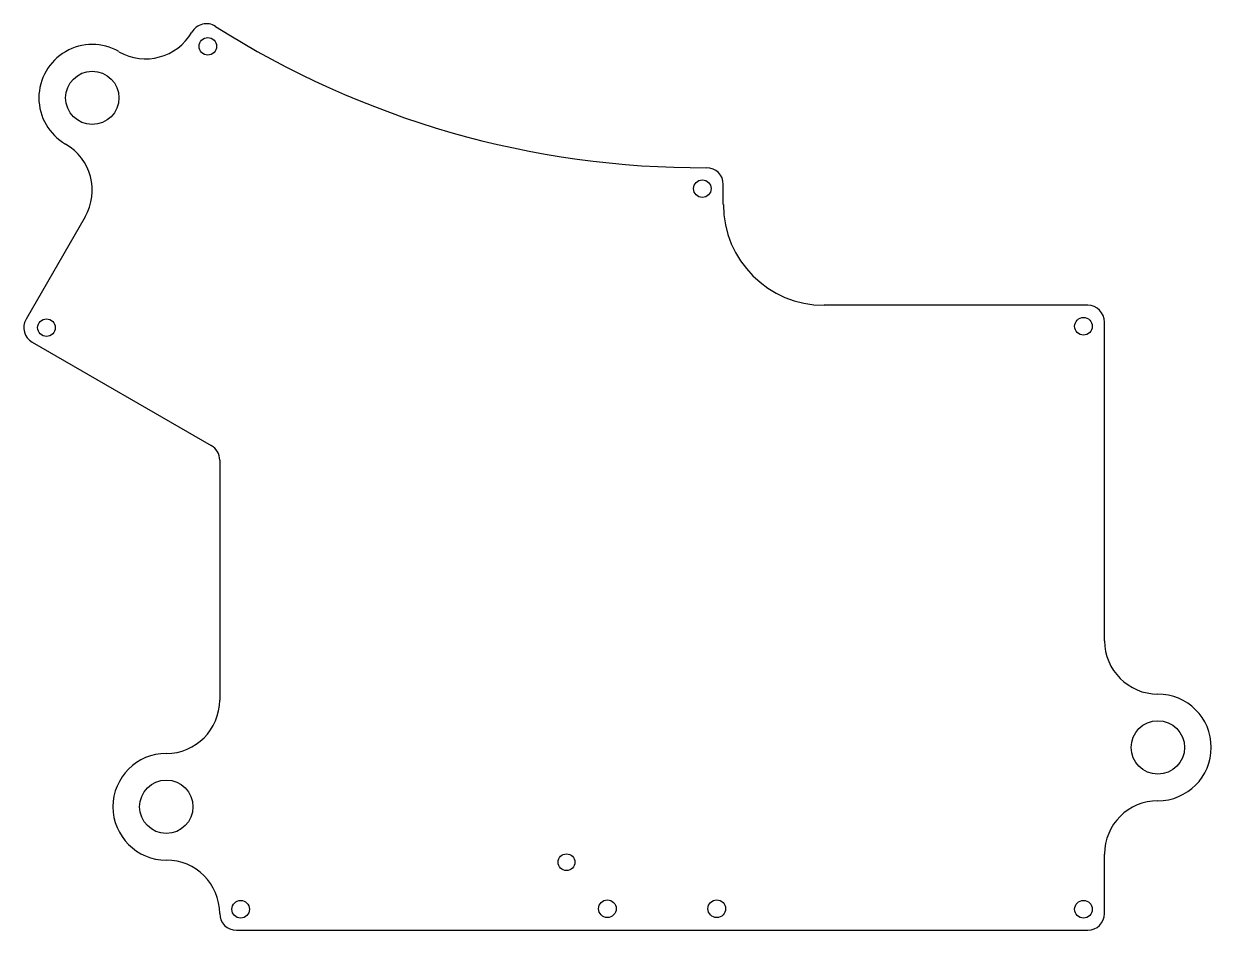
# Model space of a CAD drawing. Header units: inches. Extents: x -7.92 to -2.35, y 1.94 to 6.19.
import ezdxf

# ---------------------------------------------------------------- set-up
doc = ezdxf.new("R2010")
doc.units = ezdxf.units.IN
doc.layers.get('0').update_dxf_attribs({"linetype": 'CONTINUOUS'})

msp = doc.modelspace()

# ---------------------------------------------------------------- linework, layer by layer
for p, q in [((-4.6391, 5.3381), (-4.6391, 5.4319)), ((-7.628, 5.2798), (-7.9048, 4.8003)), ((-2.9328, 4.8657), (-4.1666, 4.8657)), ((-2.8541, 3.2938), (-2.8541, 4.7869)), ((-7.876, 4.6927), (-7.0372, 4.2084)), ((-6.9978, 4.1403), (-6.9978, 3.0156)), ((-2.8541, 2.0157), (-2.8541, 2.2938)), ((-6.9191, 1.937), (-2.9328, 1.937))]:
    msp.add_line(p, q)
for centre, radius in [((-7.0532, 6.0794), 0.0413), ((-7.5945, 5.8378), 0.125), ((-4.7375, 5.4123), 0.0413), ((-7.809, 4.7609), 0.0413), ((-2.9525, 4.7673), 0.0413), ((-2.6041, 2.7938), 0.125), ((-7.2478, 2.5157), 0.125), ((-5.3739, 2.2557), 0.0394), ((-6.8994, 2.0354), 0.0413), ((-5.1821, 2.038), 0.0413), ((-4.6698, 2.038), 0.0413), ((-2.9525, 2.0354), 0.0413)]:
    msp.add_circle(centre, radius)
for centre, radius, start, end in [((-7.0599, 6.1065), 0.0787, 57.5411, 150.0036), ((-7.3446, 6.2708), 0.25, 240.0036, 330.0036), ((-4.7424, 9.7499), 4.2393, 237.5411, 270.3322), ((-7.5945, 5.8378), 0.25, 60.0036, 240.0036), ((-7.8445, 5.4048), 0.25, -29.9964, 60.0036), ((-4.7178, 5.4319), 0.0787, 0, 90), ((-4.1666, 5.3381), 0.4724, 180, 270), ((-2.9328, 4.7869), 0.0787, 0, 90), ((-7.8366, 4.7609), 0.0787, 150.0036, 240.0018), ((-7.0765, 4.1403), 0.0787, 0, 60.0018), ((-2.6041, 3.2938), 0.25, 180, 270), ((-7.2478, 3.0157), 0.25, 270, 359.989), ((-2.6041, 2.7938), 0.25, -90, 90), ((-7.2478, 2.5157), 0.25, 90, 270), ((-2.6041, 2.2938), 0.25, 90, 180), ((-7.2478, 2.0157), 0.25, 0, 90), ((-6.9191, 2.0157), 0.0787, 180, 270), ((-2.9328, 2.0157), 0.0787, 270, 360)]:
    msp.add_arc(centre, radius, start, end)

doc.saveas('drawing.dxf')
